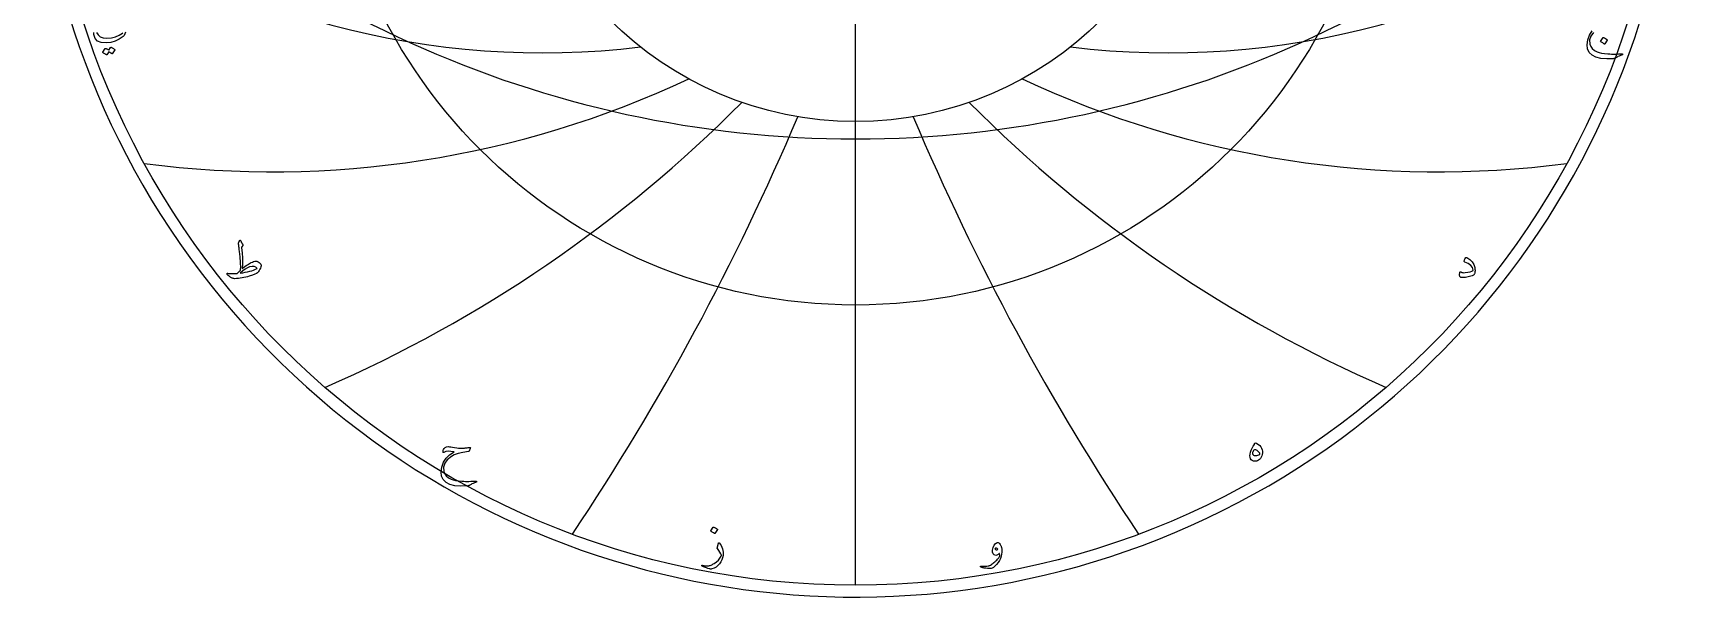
# Model space of a CAD drawing. Header units: millimetres. Extents: x -74 to 74, y -74 to 75.
# Drawn here: x -73.5 to 73.5, y -73.5 to -23.1 of the extents above; entities that cross this region are included whole.
import ezdxf

# ---------------------------------------------------------------- set-up
doc = ezdxf.new("R2010")
doc.units = ezdxf.units.MM
for name, color, linetype in [('CUT_OUTER', 1, 'Continuous'), ('ENGRAVE', 7, 'Continuous'), ('ENGRAVE_FINE', 8, 'Continuous'), ('TEXT', 5, 'Continuous')]:
    doc.layers.add(name, color=color, linetype=linetype)

msp = doc.modelspace()

# ---------------------------------------------------------------- linework, layer by layer
at = {"layer": 'CUT_OUTER'}
msp.add_arc((-0.0002, -0.0002), 73.5074, 145.195103, 87.803182, dxfattribs=at)
at = {"layer": 'ENGRAVE'}
for points in [[(0, -72.45), (0, 72.45)], [(0, -72.45), (0, -31.0439)]]:
    msp.add_lwpolyline(points, dxfattribs=at)
for radius in [72.45, 47.425, 31.0439]:
    msp.add_circle((0, 0), radius, dxfattribs=at)
for centre, radius, start, end in [((-27.9379, 48.3899), 73.2888, 233.336387, 276.831602), ((27.9379, 48.3899), 73.2888, 263.168398, 306.663613), ((-52.1256, 52.1256), 87.6543, 262.507277, 295.128689), ((52.1256, 52.1256), 87.6543, 244.871311, 277.492723), ((-95.0421, 54.8726), 119.5539, 293.478679, 315.226287), ((95.0421, 54.8726), 119.5539, 224.773713, 246.521321), ((-211.0577, 56.5527), 223.5904, 326.181449, 337.055252), ((211.0577, 56.5527), 223.5904, 202.944748, 213.818551)]:
    msp.add_arc(centre, radius, start, end, dxfattribs=at)
at = {"layer": 'ENGRAVE_FINE'}
msp.add_arc((0, 63.7549), 96.3492, 221.240592, 318.759408, dxfattribs=at)
at = {"layer": 'TEXT'}
for points in [[(-65.2467, -23.0634), (-65.2795, -23.212), (-65.3495, -23.3422), (-65.4566, -23.4542), (-65.7968, -23.6864), (-66.1593, -23.8575), (-66.5441, -23.9675), (-66.9511, -24.0163), (-67.3956, -23.9855), (-67.7281, -23.8518), (-67.9486, -23.6153), (-68.0571, -23.2759), (-68.0634, -23.0897)], [(-67.8195, -23.0794), (-67.6852, -23.3045), (-67.4881, -23.4633), (-67.2282, -23.5559), (-66.9054, -23.5822), (-66.4918, -23.5493), (-66.1193, -23.4645), (-65.788, -23.3276), (-65.4977, -23.1388), (-65.4803, -23.1228)], [(65.9328, -23.078), (65.7, -23.4028), (65.5969, -23.7567), (65.6234, -24.1397), (65.704, -24.3471), (65.8405, -24.5305), (66.033, -24.6899), (66.2815, -24.8253), (66.4561, -24.8858), (66.6735, -24.935), (66.9337, -24.9727), (67.2367, -24.999), (67.3978, -25.0067), (67.5567, -25.0115), (67.7132, -25.0135), (67.8674, -25.0127), (68.0188, -25.0092), (68.1668, -25.0035), (68.3113, -24.9955), (68.4524, -24.9852), (68.4856, -24.983), (68.5119, -24.9852), (68.5313, -24.9921), (68.5439, -25.0035), (68.5507, -25.0175), (68.553, -25.0321), (68.5507, -25.0472), (68.5439, -25.0629), (68.5389, -25.0714), (68.533, -25.0784), (68.5263, -25.0839), (68.5187, -25.0881), (68.5106, -25.0916), (68.5022, -25.0955), (68.4934, -25.0996), (68.4844, -25.1041), (68.3528, -25.1461), (68.2365, -25.1898), (68.1357, -25.2352), (68.0503, -25.2823), (67.9956, -25.3163), (67.9457, -25.3452), (67.9007, -25.3689), (67.8606, -25.3874), (67.8259, -25.4017), (67.7972, -25.4126), (67.7745, -25.42), (67.7578, -25.424), (67.1328, -25.4471), (66.6015, -25.4023), (66.1639, -25.2895), (65.8199, -25.1086), (65.5714, -24.8607), (65.4246, -24.5511), (65.3795, -24.1797), (65.436, -23.7467), (65.5857, -23.3105), (65.8199, -22.9389)]]:
    msp.add_lwpolyline(points, dxfattribs=at)
for points in [[(-66.5626, -24.4185), (-66.5569, -24.4128), (-66.5489, -24.4094), (-66.5386, -24.4082), (-66.5261, -24.4094), (-66.4811, -24.4262), (-66.4375, -24.4448), (-66.3954, -24.4651), (-66.3547, -24.4871), (-66.3151, -24.5111), (-66.2764, -24.5374), (-66.2386, -24.5659), (-66.2016, -24.5968), (-66.1944, -24.6062), (-66.1913, -24.6162), (-66.1921, -24.6268), (-66.197, -24.6379), (-66.4164, -24.9852), (-66.4224, -24.9898), (-66.4312, -24.9898), (-66.4429, -24.9852), (-66.4575, -24.9761), (-66.4675, -24.9677), (-66.4838, -24.9561), (-66.5063, -24.9414), (-66.5352, -24.9235), (-66.5706, -24.9023), (-66.6129, -24.8773), (-66.662, -24.8486), (-66.718, -24.8161), (-66.8917, -25.0858), (-66.8997, -25.0941), (-66.91, -25.0961), (-66.9225, -25.0918), (-66.9374, -25.0812), (-66.9502, -25.0721), (-66.9705, -25.0584), (-66.9982, -25.0401), (-67.0334, -25.0172), (-67.0765, -24.9898), (-67.1282, -24.9578), (-67.1885, -24.9213), (-67.2573, -24.8801), (-67.2645, -24.8733), (-67.2676, -24.8664), (-67.2667, -24.8596), (-67.2619, -24.8527), (-67.0379, -24.5191), (-67.0322, -24.5134), (-67.0242, -24.5099), (-67.0139, -24.5088), (-67.0014, -24.5099), (-66.9631, -24.5224), (-66.926, -24.5368), (-66.89, -24.5532), (-66.8551, -24.5716), (-66.8214, -24.5918), (-66.7889, -24.6133), (-66.7574, -24.6363), (-66.7272, -24.6608)], [(66.8071, -23.5456), (66.8128, -23.5399), (66.8208, -23.5365), (66.8311, -23.5353), (66.8437, -23.5365), (66.9325, -23.5724), (67.0162, -23.6164), (67.0948, -23.6684), (67.1682, -23.7284), (67.1753, -23.7375), (67.1785, -23.7467), (67.1776, -23.7558), (67.1728, -23.765), (66.958, -24.1123), (66.95, -24.1206), (66.9397, -24.1226), (66.9271, -24.1183), (66.9123, -24.1077), (66.8994, -24.0986), (66.8791, -24.0849), (66.8514, -24.0666), (66.8163, -24.0438), (66.7731, -24.0163), (66.7214, -23.9843), (66.6612, -23.9478), (66.5923, -23.9066), (66.5832, -23.8998), (66.5786, -23.8929), (66.5786, -23.8861), (66.5832, -23.8792)], [(-55.1322, -41.8825), (-55.1105, -41.8328), (-55.0911, -41.7888), (-55.074, -41.7506), (-55.0591, -41.718), (-55.0468, -41.6914), (-55.0374, -41.6712), (-55.0308, -41.6572), (-55.0271, -41.6494), (-55.0194, -41.6394), (-55.01, -41.6323), (-54.9988, -41.628), (-54.986, -41.6266), (-54.9754, -41.6283), (-54.9666, -41.6334), (-54.9594, -41.642), (-54.954, -41.654), (-54.93, -41.7123), (-54.9083, -41.7637), (-54.8889, -41.8083), (-54.8717, -41.846), (-54.8619, -41.8625), (-54.8506, -41.8802), (-54.8379, -41.8991), (-54.8237, -41.9191), (-54.8079, -41.9402), (-54.79, -41.9625), (-54.7702, -41.9859), (-54.7483, -42.0105), (-54.7346, -42.0353), (-54.73, -42.0596), (-54.7346, -42.0833), (-54.7483, -42.1065), (-54.8352, -42.2207), (-54.8469, -42.2393), (-54.8546, -42.2584), (-54.8583, -42.2781), (-54.858, -42.2984), (-54.8134, -42.8014), (-54.7849, -43.2091), (-54.7723, -43.5213), (-54.7757, -43.7381), (-54.7805, -43.8191), (-54.7855, -43.8929), (-54.7907, -43.9596), (-54.7963, -44.0192), (-54.8022, -44.0719), (-54.8083, -44.118), (-54.8147, -44.1575), (-54.8214, -44.1905), (-54.6848, -44.086), (-54.5581, -43.9917), (-54.4414, -43.9078), (-54.3347, -43.8341), (-54.2383, -43.7704), (-54.1525, -43.7164), (-54.0772, -43.6721), (-54.0125, -43.6375), (-53.8974, -43.5861), (-53.7897, -43.5461), (-53.6894, -43.5176), (-53.5966, -43.5004), (-53.5475, -43.499), (-53.4961, -43.5084), (-53.4424, -43.5287), (-53.3864, -43.5598), (-53.2755, -43.6384), (-53.1944, -43.7141), (-53.143, -43.7869), (-53.1213, -43.8569), (-53.1227, -43.9349), (-53.1407, -44.0226), (-53.1753, -44.12), (-53.2264, -44.2271), (-53.2835, -44.3325), (-53.3361, -44.4202), (-53.3841, -44.4902), (-53.4275, -44.5425), (-53.5166, -44.6084), (-53.6697, -44.683), (-53.8868, -44.7661), (-54.1679, -44.8578), (-54.3246, -44.9032), (-54.4838, -44.9435), (-54.6456, -44.9786), (-54.81, -45.0086), (-54.9764, -45.0338), (-55.1442, -45.0543), (-55.3135, -45.0703), (-55.4841, -45.0818), (-55.5466, -45.0692), (-55.6058, -45.0543), (-55.662, -45.0372), (-55.7149, -45.0178), (-55.7654, -44.9961), (-55.8138, -44.9721), (-55.8602, -44.9458), (-55.9046, -44.9172), (-55.9826, -44.8601), (-56.0474, -44.803), (-56.0991, -44.7458), (-56.1377, -44.6887), (-56.1588, -44.6413), (-56.1628, -44.6087), (-56.1497, -44.591), (-56.1194, -44.5882), (-56.0339, -44.5983), (-55.9417, -44.6059), (-55.8431, -44.6109), (-55.7378, -44.6133), (-55.626, -44.6132), (-55.5076, -44.6104), (-55.3826, -44.6052), (-55.2511, -44.5973), (-54.9494, -44.3002), (-54.9438, -44.1808), (-54.9408, -44.0603), (-54.9404, -43.9386), (-54.9426, -43.8158), (-54.947, -43.6915), (-54.9534, -43.5655), (-54.9618, -43.4379), (-54.9723, -43.3085), (-54.984, -43.1804), (-54.9963, -43.0565), (-55.0091, -42.937), (-55.0225, -42.8217), (-55.036, -42.7105), (-55.0488, -42.6029), (-55.0611, -42.4991), (-55.0728, -42.399), (-55.0838, -42.3063), (-55.094, -42.2247), (-55.1032, -42.1543), (-55.1117, -42.095), (-55.1192, -42.0466), (-55.1259, -42.0088), (-55.1318, -41.9815), (-55.1368, -41.9648), (-55.1399, -41.9459), (-55.1402, -41.9259), (-55.1377, -41.9048), (-55.1322, -41.8825)], [(-54.1542, -44.0214), (-54.331, -44.0949), (-54.5278, -44.21), (-54.7446, -44.3668), (-54.9814, -44.5653), (-54.7519, -44.5369), (-54.5341, -44.5019), (-54.328, -44.4603), (-54.1336, -44.4122), (-53.9512, -44.3581), (-53.7811, -44.2985), (-53.6233, -44.2335), (-53.4778, -44.1631), (-53.5766, -44.0411), (-53.7223, -43.9769), (-53.9148, -43.9703), (-54.1542, -44.0214)], [(54.3918, -43.4821), (54.41, -43.4277), (54.4278, -43.3787), (54.4454, -43.3352), (54.4627, -43.297), (54.4794, -43.2641), (54.4952, -43.2359), (54.5102, -43.2126), (54.5244, -43.1942), (54.5464, -43.1765), (54.5712, -43.1691), (54.5989, -43.1719), (54.6295, -43.1851), (54.9, -43.3665), (55.1082, -43.577), (55.2542, -43.8166), (55.3379, -44.0854), (55.3496, -44.1623), (55.3573, -44.2374), (55.361, -44.3108), (55.3607, -44.3825), (55.3562, -44.4519), (55.347, -44.5185), (55.3333, -44.5822), (55.315, -44.643), (55.2988, -44.6756), (55.2773, -44.7047), (55.2508, -44.7304), (55.2191, -44.7527), (55.1099, -44.8061), (54.9974, -44.8521), (54.8814, -44.8907), (54.762, -44.9218), (54.6398, -44.9461), (54.5152, -44.9641), (54.3884, -44.9758), (54.2593, -44.9812), (54.1062, -44.9555), (54.0125, -44.8692), (53.9782, -44.7224), (54.0034, -44.515), (54.0119, -44.4925), (54.0239, -44.475), (54.0394, -44.4628), (54.0582, -44.4556), (54.0745, -44.4576), (54.0913, -44.4636), (54.1088, -44.4736), (54.1268, -44.4876), (54.1825, -44.5176), (54.2582, -44.5345), (54.3538, -44.5382), (54.4695, -44.5287), (54.7206, -44.4922), (54.9254, -44.451), (55.084, -44.4053), (55.1962, -44.3551), (55.2019, -44.3482), (55.2054, -44.3368), (55.2065, -44.3208), (55.2054, -44.3002), (55.1279, -44.0843), (54.978, -43.8935), (54.7555, -43.7278), (54.4604, -43.5873), (54.4218, -43.567), (54.3976, -43.5427), (54.3876, -43.5144), (54.3918, -43.4821)], [(-34.4214, -60.225), (-34.531, -60.4718), (-34.541, -60.488), (-34.5527, -60.5003), (-34.5662, -60.5086), (-34.5813, -60.5129), (-35.0883, -60.5929), (-35.5125, -60.6911), (-35.8539, -60.8077), (-36.1124, -60.9425), (-36.4749, -61.2381), (-36.7077, -61.5629), (-36.8108, -61.9168), (-36.7842, -62.2999), (-36.7037, -62.5073), (-36.5671, -62.6907), (-36.3746, -62.85), (-36.1261, -62.9854), (-35.9516, -63.046), (-35.7342, -63.0951), (-35.474, -63.1328), (-35.1709, -63.1591), (-35.0098, -63.1668), (-34.851, -63.1717), (-34.6944, -63.1737), (-34.5402, -63.1728), (-34.3888, -63.1694), (-34.2408, -63.1637), (-34.0963, -63.1557), (-33.9552, -63.1454), (-33.922, -63.1431), (-33.8958, -63.1454), (-33.8763, -63.1523), (-33.8638, -63.1637), (-33.8569, -63.1777), (-33.8546, -63.1922), (-33.8569, -63.2074), (-33.8638, -63.2231), (-33.8688, -63.2315), (-33.8746, -63.2385), (-33.8813, -63.2441), (-33.8889, -63.2482), (-33.897, -63.2518), (-33.9055, -63.2557), (-33.9142, -63.2598), (-33.9232, -63.2642), (-34.0549, -63.3062), (-34.1711, -63.3499), (-34.272, -63.3953), (-34.3574, -63.4425), (-34.4121, -63.4765), (-34.4619, -63.5053), (-34.5069, -63.529), (-34.547, -63.5476), (-34.5817, -63.5619), (-34.6104, -63.5727), (-34.6332, -63.5801), (-34.6499, -63.5841), (-35.2749, -63.6073), (-35.8062, -63.5624), (-36.2438, -63.4496), (-36.5877, -63.2688), (-36.8362, -63.0209), (-36.983, -62.7112), (-37.0281, -62.3399), (-36.9716, -61.9068), (-36.8219, -61.4707), (-36.5877, -61.099), (-36.2689, -60.792), (-35.8656, -60.5495), (-36.1512, -60.4949), (-36.4003, -60.482), (-36.6128, -60.5109), (-36.7888, -60.5814), (-36.8042, -60.5872), (-36.8185, -60.5906), (-36.8316, -60.5917), (-36.8436, -60.5906), (-36.8536, -60.5869), (-36.8608, -60.5803), (-36.865, -60.5709), (-36.8665, -60.5586), (-36.8602, -60.5018), (-36.8505, -60.4455), (-36.8373, -60.3898), (-36.8208, -60.3346), (-36.7625, -60.2275), (-36.67, -60.1484), (-36.5431, -60.0973), (-36.382, -60.0741), (-36.28, -60.075), (-36.1524, -60.0867), (-35.999, -60.1093), (-35.8199, -60.1427), (-35.6351, -60.1761), (-35.4645, -60.1987), (-35.3083, -60.2104), (-35.1663, -60.2113), (-35.098, -60.2083), (-35.0258, -60.2038), (-34.9495, -60.198), (-34.8692, -60.1907), (-34.785, -60.1817), (-34.6967, -60.1707), (-34.6045, -60.1577), (-34.5082, -60.1427), (-34.4531, -60.141), (-34.4202, -60.1541), (-34.4096, -60.1821), (-34.4214, -60.225)], [(35.6828, -59.7679), (35.7219, -59.7499), (35.7662, -59.7462), (35.8156, -59.7568), (35.8701, -59.7816), (36.0058, -59.8725), (36.1204, -59.9759), (36.2138, -60.0919), (36.286, -60.2204), (36.336, -60.3544), (36.3626, -60.4912), (36.3657, -60.6309), (36.3455, -60.7734), (36.3086, -60.9034), (36.2575, -61.0191), (36.1921, -61.1205), (36.1124, -61.2076), (36.0224, -61.2776), (35.9261, -61.3276), (35.8236, -61.3575), (35.7148, -61.3675), (35.5725, -61.3573), (35.4565, -61.3173), (35.3668, -61.2476), (35.3034, -61.1482), (35.2654, -61.0273), (35.252, -60.8888), (35.2631, -60.7326), (35.2989, -60.5586), (35.3568, -60.3781), (35.4348, -60.2067), (35.5328, -60.0444), (35.6508, -59.8913), (35.6548, -59.8842), (35.6576, -59.8719), (35.6593, -59.8545), (35.6599, -59.8319), (35.6613, -59.8073), (35.6656, -59.7885), (35.6728, -59.7754), (35.6828, -59.7679)], [(36.1169, -60.7505), (36.1361, -60.7266), (36.1387, -60.6957), (36.1247, -60.658), (36.0941, -60.6134), (35.9881, -60.498), (35.885, -60.4169), (35.7847, -60.3701), (35.6873, -60.3575), (35.6411, -60.3658), (35.5982, -60.3906), (35.5588, -60.4321), (35.5228, -60.49), (35.4939, -60.5526), (35.476, -60.6077), (35.4688, -60.6554), (35.4725, -60.6957), (35.5045, -60.7697), (35.5594, -60.8225), (35.6371, -60.8542), (35.7376, -60.8648), (35.8487, -60.8577), (35.949, -60.8362), (36.0384, -60.8005), (36.1169, -60.7505)], [(-12.711, -67.261), (-12.7053, -67.2553), (-12.6973, -67.2518), (-12.687, -67.2507), (-12.6744, -67.2518), (-12.5856, -67.2878), (-12.5019, -67.3318), (-12.4234, -67.3838), (-12.35, -67.4438), (-12.3428, -67.4529), (-12.3397, -67.4621), (-12.3405, -67.4712), (-12.3454, -67.4804), (-12.5602, -67.8277), (-12.5682, -67.836), (-12.5785, -67.838), (-12.591, -67.8337), (-12.6059, -67.8231), (-12.6187, -67.814), (-12.639, -67.8003), (-12.6667, -67.782), (-12.7019, -67.7591), (-12.745, -67.7317), (-12.7967, -67.6997), (-12.857, -67.6632), (-12.9258, -67.622), (-12.935, -67.6152), (-12.9395, -67.6083), (-12.9395, -67.6015), (-12.935, -67.5946)], [(-12.2448, -68.6823), (-12.2423, -68.6741), (-12.2391, -68.6675), (-12.2354, -68.6626), (-12.2311, -68.6595), (-12.2183, -68.6584), (-12.2026, -68.6641), (-12.184, -68.6766), (-12.1626, -68.6961), (-12.0792, -68.7952), (-12.0072, -68.9097), (-11.9466, -69.0397), (-11.8975, -69.1851), (-11.8592, -69.3416), (-11.8358, -69.4959), (-11.8272, -69.6478), (-11.8335, -69.7975), (-11.8741, -69.9946), (-11.9409, -70.1837), (-12.034, -70.3648), (-12.1534, -70.5379), (-12.2963, -70.6947), (-12.4596, -70.8224), (-12.6436, -70.9209), (-12.8481, -70.9904), (-12.903, -71.0021), (-12.9578, -71.0052), (-13.0127, -70.9998), (-13.0675, -70.9858), (-13.1939, -70.9417), (-13.308, -70.9007), (-13.4098, -70.8628), (-13.4994, -70.8281), (-13.5764, -70.7965), (-13.6405, -70.7681), (-13.6918, -70.7428), (-13.7302, -70.7207), (-13.7382, -70.7139), (-13.7439, -70.707), (-13.7473, -70.7001), (-13.7485, -70.6933), (-13.7476, -70.6844), (-13.745, -70.6761), (-13.7408, -70.6684), (-13.7348, -70.6613), (-13.7271, -70.6559), (-13.7176, -70.6533), (-13.7065, -70.6536), (-13.6936, -70.6567), (-13.6154, -70.6777), (-13.5405, -70.695), (-13.4691, -70.7086), (-13.4011, -70.7184), (-13.336, -70.7246), (-13.2732, -70.727), (-13.2126, -70.7257), (-13.1543, -70.7207), (-13.0962, -70.7114), (-13.0361, -70.6973), (-12.9739, -70.6783), (-12.9098, -70.6544), (-12.8437, -70.6254), (-12.7756, -70.591), (-12.7054, -70.5512), (-12.6333, -70.5059), (-12.4308, -70.3602), (-12.2574, -70.202), (-12.1132, -70.0312), (-11.998, -69.8478), (-11.9906, -69.8329), (-11.9866, -69.8158), (-11.986, -69.7964), (-11.9889, -69.7747), (-12.0369, -69.6464), (-12.1123, -69.5039), (-12.2151, -69.347), (-12.3454, -69.1759), (-12.3511, -69.1651), (-12.3545, -69.1554), (-12.3557, -69.1468), (-12.3545, -69.1394)], [(12.3157, -69.0708), (12.3991, -68.8772), (12.4894, -68.7395), (12.5865, -68.6578), (12.6904, -68.6321), (12.7556, -68.6435), (12.8184, -68.6778), (12.879, -68.7349), (12.9372, -68.8149), (12.9652, -68.8612), (12.9898, -68.9086), (13.0109, -68.9571), (13.0286, -69.0068), (13.0438, -69.058), (13.0572, -69.1108), (13.0689, -69.1654), (13.0789, -69.2216), (13.0883, -69.347), (13.0801, -69.4947), (13.0541, -69.6647), (13.0104, -69.8569), (12.9458, -70.056), (12.8573, -70.2465), (12.7447, -70.4285), (12.6082, -70.6019), (12.4651, -70.753), (12.3374, -70.8635), (12.2251, -70.9335), (12.1283, -70.9629), (12.0295, -70.9681), (11.9158, -70.9652), (11.7872, -70.9544), (11.6438, -70.9355), (11.5711, -70.9237), (11.5039, -70.911), (11.442, -70.8974), (11.3856, -70.883), (11.3343, -70.8682), (11.2879, -70.8538), (11.2464, -70.8397), (11.2097, -70.8258), (11.188, -70.8138), (11.1731, -70.8007), (11.1651, -70.7864), (11.164, -70.771), (11.1711, -70.7556), (11.1834, -70.7458), (11.2008, -70.7418), (11.2234, -70.7436), (11.3996, -70.7607), (11.5719, -70.7618), (11.7401, -70.747), (11.9043, -70.7161), (11.9551, -70.7004), (12.0112, -70.6761), (12.0727, -70.6433), (12.1397, -70.6019), (12.2121, -70.5519), (12.29, -70.4933), (12.3732, -70.4262), (12.4619, -70.3505), (12.5488, -70.2722), (12.6265, -70.1974), (12.695, -70.126), (12.7544, -70.058), (12.8044, -69.9932), (12.8447, -69.9312), (12.8753, -69.8721), (12.8961, -69.8158), (12.8841, -69.7307), (12.871, -69.6673), (12.8567, -69.6255), (12.8413, -69.6056), (12.7484, -69.715), (12.6436, -69.7735), (12.5268, -69.7812), (12.3979, -69.7381), (12.2917, -69.645), (12.2426, -69.5027), (12.2506, -69.3113), (12.3157, -69.0708)], [(12.7316, -69.2399), (12.6642, -69.1582), (12.5945, -69.128), (12.5225, -69.1491), (12.4482, -69.2216), (12.5088, -69.2708), (12.5762, -69.2902), (12.6505, -69.2799), (12.7316, -69.2399)]]:
    msp.add_lwpolyline(points, close=True, dxfattribs=at)

doc.saveas('drawing.dxf')
